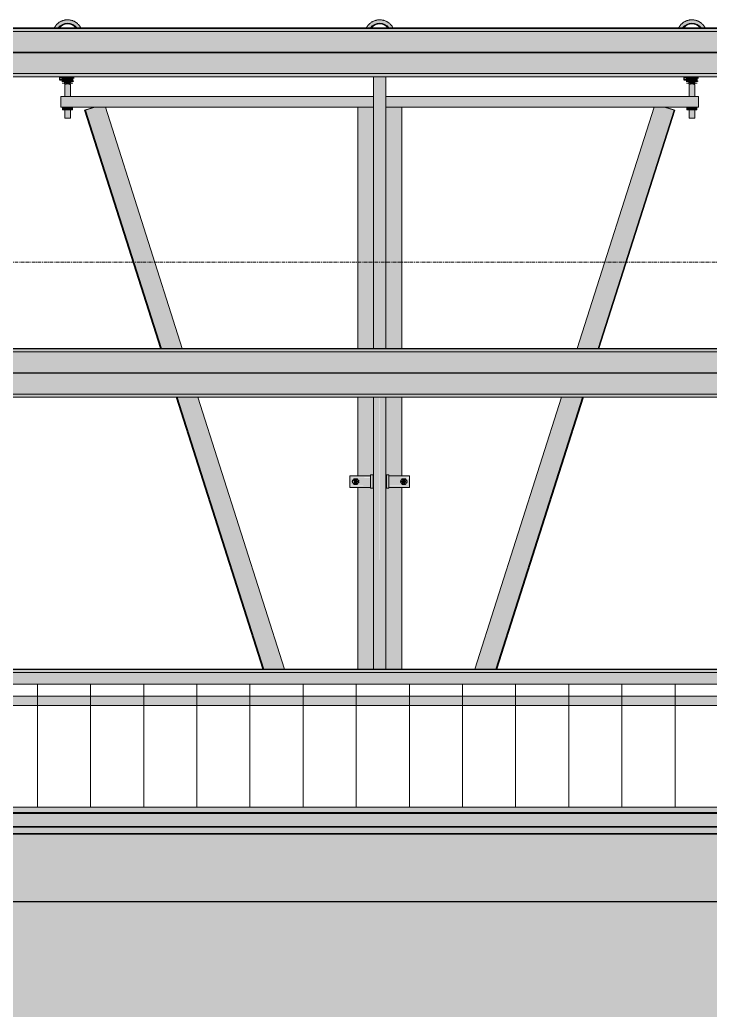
# Model space of a CAD drawing. Header units: inches. Extents: x -23227 to -2744, y -314 to 853.
# Drawn here: x -3781.7 to -3677.8, y 145.4 to 294.5 of the extents above; entities that cross this region are included whole.
import ezdxf

# ---------------------------------------------------------------- set-up
doc = ezdxf.new("R2010")
doc.units = ezdxf.units.IN
doc.header["$MEASUREMENT"] = 0
doc.linetypes.add('Grid Line 1_2_', pattern=[0.875, 0.5, -0.125, 0.125, -0.125])
for name, color, linetype, lineweight in [('A-CLNG', 13, 'Continuous', 9), ('A-CLNG-PATT', 13, 'Continuous', 9), ('A-FLOR-LEVL', 51, 'Continuous', 9), ('A-GLAZ-CWMG', 51, 'Continuous', 9), ('A-ROOF', 132, 'Continuous', 9), ('A-WALL-PATT', 111, 'Continuous', 25), ('L-SITE-WALL', 31, 'Continuous', 9), ('Q-SPCQ', 91, 'Continuous', 9), ('S-BEAM', 12, 'Continuous', 9)]:
    doc.layers.add(name, color=color, linetype=linetype, lineweight=lineweight)

# ---------------------------------------------------------------- blocks, each defined once
blk = doc.blocks.new('Basketball_Backstop-Performance_Sports_Systems-3103-Ceiling_Hung - 27_-0_ to 27_-11 7_8_-652462-Section 22')
at = {"layer": 'Q-SPCQ'}
for points in [[(25576.68, 293.29), (25577.14, 293.29), (25576.43, 294.08), (25575.67, 294.44), (25574.67, 294.44), (25573.77, 294.01), (25573.32, 293.29), (25573.84, 293.37), (25574.15, 293.66), (25574.54, 293.87), (25574.92, 293.97), (25575.37, 293.97), (25575.89, 293.83), (25576.04, 293.77), (25576.17, 293.68), (25576.6, 293.29), (25576.68, 293.29)], [(25573.94, 293.29), (25574.02, 293.4), (25574.36, 293.66), (25574.75, 293.82), (25575.17, 293.87), (25575.59, 293.82), (25575.98, 293.66), (25576.55, 293.29), (25576.41, 293.49), (25576.04, 293.77), (25575.62, 293.94), (25575.17, 294), (25574.72, 293.94), (25574.29, 293.77), (25573.78, 293.29), (25573.88, 293.29)], [(25620.78, 293.29), (25621.15, 293.66), (25621.54, 293.87), (25621.92, 293.97), (25622.37, 293.97), (25622.89, 293.83), (25623.04, 293.77), (25623.17, 293.68), (25623.6, 293.29), (25624.14, 293.29), (25623.43, 294.08), (25622.67, 294.44), (25621.67, 294.44), (25620.77, 294.01), (25620.32, 293.29), (25620.76, 293.29)], [(25620.78, 293.29), (25620.94, 293.29), (25621.02, 293.4), (25621.36, 293.66), (25621.75, 293.82), (25622.17, 293.87), (25622.59, 293.82), (25622.98, 293.66), (25623.55, 293.29), (25623.41, 293.49), (25623.04, 293.77), (25622.62, 293.94), (25622.17, 294), (25621.72, 293.94), (25621.29, 293.77), (25620.86, 293.39)], [(25670.68, 293.29), (25671.14, 293.29), (25670.43, 294.08), (25669.67, 294.44), (25668.67, 294.44), (25667.77, 294.01), (25667.32, 293.29), (25667.84, 293.37), (25668.15, 293.66), (25668.54, 293.87), (25668.92, 293.97), (25669.37, 293.97), (25669.89, 293.83), (25670.04, 293.77), (25670.17, 293.68), (25670.6, 293.29), (25670.68, 293.29)], [(25667.94, 293.29), (25668.02, 293.4), (25668.36, 293.66), (25668.75, 293.82), (25669.17, 293.87), (25669.59, 293.82), (25669.98, 293.66), (25670.55, 293.29), (25670.41, 293.49), (25670.04, 293.77), (25669.62, 293.94), (25669.17, 294), (25668.72, 293.94), (25668.29, 293.77), (25667.78, 293.29), (25667.88, 293.29)], [(25574.61, 285.69), (25574.61, 285.94), (25574.36, 285.94), (25574.36, 285.69)], [(25574.61, 285.16), (25574.61, 285.69), (25574.36, 285.69), (25574.36, 285.16)], [(25574.71, 285.66), (25575.64, 285.66), (25575.64, 285.94), (25574.71, 285.89)], [(25575.98, 285.69), (25575.98, 285.94), (25575.73, 285.94), (25575.73, 285.69)], [(25575.98, 285.16), (25575.98, 285.69), (25575.73, 285.69), (25575.73, 285.16)], [(25668.61, 285.69), (25668.61, 285.94), (25668.36, 285.94), (25668.36, 285.69)], [(25668.61, 285.16), (25668.61, 285.69), (25668.36, 285.69), (25668.36, 285.16)], [(25668.71, 285.66), (25669.64, 285.66), (25669.64, 285.94), (25668.71, 285.89)], [(25669.98, 285.69), (25669.98, 285.94), (25669.73, 285.94), (25669.73, 285.69)], [(25669.98, 285.16), (25669.98, 285.69), (25669.73, 285.69), (25669.73, 285.16)], [(25575.17, 280.94), (25575.17, 281.37), (25574.42, 281.37), (25574.42, 280.94)], [(25575.17, 280.94), (25575.92, 280.94), (25575.92, 281.37), (25575.17, 281.37)], [(25669.17, 280.94), (25669.17, 281.37), (25668.42, 281.37), (25668.42, 280.94)], [(25669.92, 280.94), (25669.92, 281.37), (25669.17, 281.37), (25669.17, 280.94)], [(25618.55, 224.75), (25618.73, 224.82), (25618.8, 225), (25618.48, 225.24), (25618.3, 225), (25618.33, 224.87)], [(25625.92, 224.78), (25626.02, 225.12), (25625.92, 225.22), (25625.58, 225.12), (25625.62, 224.82)]]:
    blk.add_hatch(color=256, dxfattribs=at).paths.add_polyline_path(points, flags=0)
h = blk.add_hatch(color=256, dxfattribs=at)
h.paths.add_polyline_path([(25573.98, 285.69), (25574.36, 285.75), (25574.36, 285.93), (25573.98, 285.86), (25573.98, 285.75)], flags=0)
h.paths.add_polyline_path([(25575.73, 285.69), (25575.73, 285.93), (25575.64, 285.86), (25575.64, 285.69)], flags=0)
h.paths.add_polyline_path([(25574.71, 285.69), (25574.71, 285.93), (25574.61, 285.85), (25574.61, 285.69)], flags=0)
h = blk.add_hatch(color=256, dxfattribs=at)
h.paths.add_polyline_path([(25575.73, 285.45), (25575.73, 285.69), (25575.64, 285.62), (25575.64, 285.45)], flags=0)
h.paths.add_polyline_path([(25574.36, 285.45), (25574.36, 285.69), (25573.98, 285.62), (25573.98, 285.45)], flags=0)
h.paths.add_polyline_path([(25574.61, 285.45), (25574.71, 285.51), (25574.71, 285.69), (25574.61, 285.6), (25574.61, 285.46)], flags=0)
h = blk.add_hatch(color=256, dxfattribs=at)
h.paths.add_polyline_path([(25575.1, 284.86), (25574.71, 285.02), (25574.71, 284.87), (25575.1, 284.86)], flags=0)
h.paths.add_polyline_path([(25575.25, 284.86), (25575.64, 284.87), (25575.64, 285.66), (25574.71, 285.66), (25574.71, 285.02), (25575.17, 284.88)], flags=0)
h = blk.add_hatch(color=256, dxfattribs=at)
h.paths.add_polyline_path([(25575.48, 279.69), (25575.61, 279.69), (25575.54, 280.94), (25574.74, 280.94), (25574.8, 279.69), (25575.39, 279.69)], flags=0)
h.paths.add_polyline_path([(25575.22, 282.95), (25575.61, 282.95), (25575.58, 284.76), (25575.25, 284.86), (25574.84, 284.79), (25574.74, 284.75), (25574.82, 282.95), (25575.13, 282.95)], flags=0)
h = blk.add_hatch(color=256, dxfattribs=at)
h.paths.add_polyline_path([(25622.17, 196.79), (25622.09, 237.69), (25621.23, 237.65), (25621.3, 196.79), (25622.02, 196.79)], flags=0)
h.paths.add_polyline_path([(25622.17, 245.04), (25622.17, 285.94), (25621.23, 285.94), (25621.26, 245.04), (25622.1, 245.04)], flags=0)
h = blk.add_hatch(color=256, dxfattribs=at)
h.paths.add_polyline_path([(25622.17, 196.79), (25623.11, 196.79), (25623.04, 237.69), (25622.17, 237.65), (25622.17, 198.59)], flags=0)
h.paths.add_polyline_path([(25622.17, 245.04), (25623.11, 245.04), (25623.07, 285.94), (25622.17, 285.94), (25622.17, 247.42)], flags=0)
h = blk.add_hatch(color=256, dxfattribs=at)
h.paths.add_polyline_path([(25667.98, 285.69), (25668.36, 285.75), (25668.36, 285.93), (25667.98, 285.86), (25667.98, 285.75)], flags=0)
h.paths.add_polyline_path([(25669.73, 285.69), (25669.73, 285.93), (25669.64, 285.86), (25669.64, 285.69)], flags=0)
h.paths.add_polyline_path([(25668.71, 285.69), (25668.71, 285.93), (25668.61, 285.85), (25668.61, 285.69)], flags=0)
h = blk.add_hatch(color=256, dxfattribs=at)
h.paths.add_polyline_path([(25667.98, 285.45), (25668.36, 285.51), (25668.36, 285.69), (25667.98, 285.62), (25667.98, 285.47)], flags=0)
h.paths.add_polyline_path([(25669.64, 285.45), (25669.73, 285.52), (25669.73, 285.69), (25669.64, 285.62), (25669.64, 285.45)], flags=0)
h.paths.add_polyline_path([(25668.71, 285.45), (25668.71, 285.69), (25668.61, 285.6), (25668.61, 285.45)], flags=0)
h = blk.add_hatch(color=256, dxfattribs=at)
h.paths.add_polyline_path([(25669.1, 284.86), (25668.71, 285.02), (25668.71, 284.87), (25669.1, 284.86)], flags=0)
h.paths.add_polyline_path([(25669.25, 284.86), (25669.64, 284.87), (25669.64, 285.66), (25668.71, 285.66), (25668.71, 285.02), (25669.17, 284.88)], flags=0)
h = blk.add_hatch(color=256, dxfattribs=at)
h.paths.add_polyline_path([(25669.48, 279.69), (25669.61, 279.69), (25669.54, 280.94), (25668.74, 280.94), (25668.8, 279.69), (25669.39, 279.69)], flags=0)
h.paths.add_polyline_path([(25669.22, 282.95), (25669.61, 282.95), (25669.58, 284.76), (25669.25, 284.86), (25668.84, 284.79), (25668.74, 284.75), (25668.82, 282.95), (25669.13, 282.95)], flags=0)
h = blk.add_hatch(color=256, dxfattribs=at)
h.paths.add_polyline_path([(25629.5, 281.37), (25670.17, 281.37), (25670.17, 282.95), (25623.11, 282.95), (25623.11, 281.37), (25625.18, 281.37)], flags=0)
h.paths.add_polyline_path([(25577.66, 281.37), (25621.23, 281.37), (25621.23, 282.95), (25574.17, 282.95), (25574.17, 281.37)], flags=0)
h = blk.add_hatch(color=256, dxfattribs=at)
h.paths.add_polyline_path([(25604.56, 196.79), (25604.7, 196.79), (25591.66, 237.69), (25591.52, 237.69), (25603.58, 199.89)], flags=0)
h.paths.add_polyline_path([(25589.18, 245.04), (25589.31, 245.04), (25577.87, 280.92), (25577.74, 280.92), (25580.63, 271.83)], flags=0)
h = blk.add_hatch(color=256, dxfattribs=at)
h.paths.add_polyline_path([(25604.7, 196.79), (25607.83, 196.79), (25594.79, 237.69), (25591.66, 237.69), (25603.58, 200.31)], flags=0)
h.paths.add_polyline_path([(25589.31, 245.04), (25592.45, 245.04), (25580.86, 281.37), (25579.29, 281.37), (25577.87, 280.92), (25580.77, 271.83)], flags=0)
h = blk.add_hatch(color=256, dxfattribs=at)
h.paths.add_polyline_path([(25620.52, 196.79), (25621.23, 196.79), (25621.17, 224), (25620.8, 224), (25620.79, 224.12), (25618.86, 224.12), (25618.92, 196.79), (25620.18, 196.79)], flags=0)
h.paths.add_polyline_path([(25623.11, 196.79), (25625.49, 196.79), (25625.41, 224.12), (25623.55, 224.12), (25623.55, 224), (25623.17, 224), (25623.11, 198.59)], flags=0)
h.paths.add_polyline_path([(25618.92, 224.76), (25619.04, 224.93), (25618.94, 224.79)], flags=0)
h.paths.add_polyline_path([(25618.86, 224.92), (25618.97, 225.04), (25618.86, 225)], flags=0)
h.paths.add_polyline_path([(25625.49, 224.92), (25625.41, 225.05), (25625.38, 224.96), (25625.44, 224.94)], flags=0)
h.paths.add_polyline_path([(25619.05, 225.01), (25618.94, 225.22), (25619.01, 225.07), (25619.04, 225.03)], flags=0)
h.paths.add_polyline_path([(25623.11, 225.87), (25623.17, 225.87), (25623.17, 226), (25623.55, 226), (25623.55, 225.87), (25625.49, 225.87), (25625.4, 237.69), (25623.11, 237.65), (25623.11, 226)], flags=0)
h.paths.add_polyline_path([(25618.97, 225.87), (25620.8, 225.87), (25620.86, 226), (25621.17, 226), (25621.23, 237.69), (25618.86, 237.69), (25618.94, 225.87)], flags=0)
h.paths.add_polyline_path([(25618.95, 245.04), (25621.23, 245.04), (25621.23, 281.37), (25618.86, 281.37), (25618.86, 245.04)], flags=0)
h.paths.add_polyline_path([(25623.11, 245.04), (25625.49, 245.04), (25625.49, 281.37), (25623.11, 281.37), (25623.11, 247.42)], flags=0)
h = blk.add_hatch(color=256, dxfattribs=at)
h.paths.add_polyline_path([(25639.65, 196.79), (25652.69, 237.69), (25649.55, 237.69), (25636.51, 196.79), (25638.13, 196.79)], flags=0)
h.paths.add_polyline_path([(25651.9, 245.04), (25655.04, 245.04), (25666.48, 280.92), (25665.06, 281.37), (25663.49, 281.37), (25660.44, 271.83)], flags=0)
h = blk.add_hatch(color=256, dxfattribs=at)
h.paths.add_polyline_path([(25639.65, 196.79), (25639.78, 196.79), (25652.83, 237.69), (25652.69, 237.69), (25651.12, 232.77)], flags=0)
h.paths.add_polyline_path([(25655.17, 245.04), (25666.61, 280.92), (25666.48, 280.92), (25655.04, 245.04)], flags=0)
h = blk.add_hatch(color=256, dxfattribs=at)
h.paths.add_polyline_path([(25617.67, 225.56), (25620.8, 225.64), (25620.8, 225.87), (25617.67, 225.83), (25617.67, 225.64)], flags=0)
h.paths.add_polyline_path([(25625.18, 225.56), (25626.67, 225.64), (25626.67, 225.87), (25623.55, 225.8), (25623.55, 225.56)], flags=0)
h.paths.add_polyline_path([(25621.17, 225.56), (25621.23, 225.64), (25621.17, 225.61)], flags=0)
h = blk.add_hatch(color=256, dxfattribs=at)
h.paths.add_polyline_path([(25617.67, 224.44), (25620.8, 224.44), (25620.8, 225.56), (25617.67, 225.56), (25617.67, 224.56)], flags=0)
h.paths.add_polyline_path([(25617.67, 224.44), (25618.28, 224.59), (25618.23, 224.68), (25618.04, 224.6)], flags=0)
h.paths.add_polyline_path([(25617.67, 225.56), (25618.23, 225.32), (25618.28, 225.41), (25618.04, 225.47)], flags=0)
h.paths.add_polyline_path([(25618.8, 224.56), (25618.77, 224.71), (25618.64, 224.68), (25618.77, 224.59)], flags=0)
h.paths.add_polyline_path([(25617.67, 224.44), (25618.18, 224.76), (25618.06, 224.93), (25618.09, 225.14), (25618.21, 225.29), (25618.04, 225.47), (25618.33, 225.44), (25618.8, 225.44), (25619.04, 224.93), (25618.8, 224.56), (25618.04, 224.53)], flags=0)
h.paths.add_polyline_path([(25623.55, 224.44), (25626.67, 224.44), (25626.67, 225.56), (25623.55, 225.56), (25623.55, 224.66)], flags=0)
h.paths.add_polyline_path([(25626.67, 224.44), (25626.12, 224.68), (25626.07, 224.59), (25626.3, 224.53)], flags=0)
h.paths.add_polyline_path([(25625.55, 224.56), (25625.7, 224.68), (25625.56, 224.71)], flags=0)
h.paths.add_polyline_path([(25625.55, 225.44), (25625.58, 225.29), (25625.7, 225.32), (25625.58, 225.41)], flags=0)
h.paths.add_polyline_path([(25626.67, 224.44), (25626.02, 224.56), (25625.55, 224.56), (25625.31, 225.07), (25625.55, 225.44), (25626.3, 225.47), (25626.67, 225.56), (25626.17, 225.24), (25626.29, 225.07), (25626.26, 224.86), (25626.13, 224.71), (25626.3, 224.62)], flags=0)
h.paths.add_polyline_path([(25618.3, 224.6), (25618.51, 224.72), (25618.31, 224.71)], flags=0)
h.paths.add_polyline_path([(25626.05, 224.6), (25626.02, 224.72), (25625.84, 224.72), (25626.02, 224.61)], flags=0)
h.paths.add_polyline_path([(25625.71, 224.69), (25625.76, 224.72), (25625.58, 224.72)], flags=0)
h.paths.add_polyline_path([(25625.84, 225.28), (25626.03, 225.29), (25625.98, 225.38)], flags=0)
h.paths.add_polyline_path([(25618.33, 225.28), (25618.51, 225.28), (25618.3, 225.4), (25618.33, 225.28)], flags=0)
h.paths.add_polyline_path([(25618.78, 225.29), (25618.77, 225.41), (25618.64, 225.32), (25618.77, 225.29)], flags=0)
h.paths.add_polyline_path([(25626.12, 225.32), (25626.19, 225.44), (25626.07, 225.41)], flags=0)
h = blk.add_hatch(color=256, dxfattribs=at)
h.paths.add_polyline_path([(25618.8, 225.44), (25618.3, 225.44), (25618.55, 225.25)], flags=0)
h.paths.add_polyline_path([(25619.05, 225), (25618.8, 225.42), (25618.84, 225.09)], flags=0)
h.paths.add_polyline_path([(25618.8, 224.56), (25619.05, 225), (25618.77, 224.82), (25618.8, 224.58)], flags=0)
h.paths.add_polyline_path([(25618.8, 224.56), (25618.55, 224.75), (25618.33, 224.56), (25618.73, 224.56)], flags=0)
h.paths.add_polyline_path([(25626.05, 224.56), (25626.3, 225), (25626.02, 224.87), (25626.03, 224.78)], flags=0)
h.paths.add_polyline_path([(25626.05, 224.56), (25625.8, 224.75), (25625.55, 224.56)], flags=0)
h.paths.add_polyline_path([(25618.3, 224.56), (25618.3, 224.89), (25618.12, 224.87)], flags=0)
h.paths.add_polyline_path([(25625.55, 224.56), (25625.58, 224.87), (25625.29, 225), (25625.42, 224.78)], flags=0)
h.paths.add_polyline_path([(25625.55, 225.44), (25625.8, 225.25), (25626.05, 225.44)], flags=0)
h.paths.add_polyline_path([(25625.29, 225), (25625.58, 225.12), (25625.55, 225.44), (25625.37, 225.12)], flags=0)
h.paths.add_polyline_path([(25618.04, 225), (25618.33, 225.12), (25618.3, 225.44)], flags=0)
h.paths.add_polyline_path([(25626.3, 225), (25626.05, 225.44), (25626.02, 225.12)], flags=0)
h = blk.add_hatch(color=256, dxfattribs=at)
h.paths.add_polyline_path([(25623.17, 224), (25623.55, 224), (25623.55, 226), (25623.17, 226), (25623.17, 225.44)], flags=0)
h.paths.add_polyline_path([(25620.86, 224), (25621.17, 224), (25621.17, 226), (25620.8, 226), (25620.8, 224)], flags=0)
h = blk.add_hatch(color=256, dxfattribs=at)
h.paths.add_polyline_path([(25626.67, 224.12), (25626.67, 224.44), (25623.55, 224.36), (25623.55, 224.12), (25625.18, 224.12)], flags=0)
h.paths.add_polyline_path([(25620.8, 224.12), (25620.8, 224.44), (25617.67, 224.36), (25617.67, 224.12)], flags=0)
h.paths.add_polyline_path([(25623.11, 224.12), (25623.17, 224.19), (25623.11, 224.13)], flags=0)
h.paths.add_polyline_path([(25621.17, 224.12), (25621.23, 224.2), (25621.17, 224.13)], flags=0)
for p, q in [((25574.36, 285.94), (25573.98, 285.94)), ((25573.98, 285.69), (25573.98, 285.93)), ((25573.98, 285.45), (25573.98, 285.69)), ((25573.98, 285.44), (25574.36, 285.44)), ((25574.36, 285.69), (25574.36, 285.94)), ((25574.36, 285.16), (25574.36, 285.69)), ((25574.36, 284.94), (25574.61, 284.94)), ((25574.61, 285.94), (25574.61, 285.69)), ((25574.71, 285.94), (25574.61, 285.94)), ((25574.61, 285.69), (25574.61, 285.16)), ((25574.61, 285.44), (25574.71, 285.44)), ((25574.71, 285.66), (25574.71, 285.89)), ((25574.71, 284.87), (25574.71, 285.66)), ((25574.71, 284.75), (25574.74, 284.75)), ((25574.74, 284.75), (25574.74, 282.95)), ((25575.61, 282.95), (25575.61, 284.75)), ((25575.61, 284.75), (25575.64, 284.75)), ((25575.73, 285.94), (25575.64, 285.94)), ((25575.64, 285.89), (25575.64, 285.66)), ((25575.64, 285.66), (25575.64, 284.87)), ((25575.64, 285.44), (25575.73, 285.44)), ((25575.73, 285.69), (25575.73, 285.94)), ((25575.73, 285.16), (25575.73, 285.69)), ((25575.73, 284.94), (25575.98, 284.94)), ((25575.98, 285.94), (25575.98, 285.69)), ((25575.98, 285.69), (25575.98, 285.16)), ((25575.98, 285.25), (25576.11, 285.25)), ((25576.11, 285.69), (25576.11, 285.91)), ((25576.11, 285.91), (25576.11, 285.69)), ((25576.11, 285.69), (25576.11, 285.69)), ((25621.23, 285.94), (25621.23, 245.04)), ((25623.11, 245.04), (25623.11, 285.94)), ((25668.36, 285.94), (25667.98, 285.94)), ((25667.98, 285.69), (25667.98, 285.93)), ((25667.98, 285.45), (25667.98, 285.69)), ((25667.98, 285.44), (25668.36, 285.44)), ((25668.36, 285.69), (25668.36, 285.94)), ((25668.36, 285.16), (25668.36, 285.69)), ((25668.36, 284.94), (25668.61, 284.94)), ((25668.61, 285.94), (25668.61, 285.69)), ((25668.71, 285.94), (25668.61, 285.94)), ((25668.61, 285.69), (25668.61, 285.16)), ((25668.61, 285.44), (25668.71, 285.44)), ((25668.71, 285.66), (25668.71, 285.89)), ((25668.71, 284.87), (25668.71, 285.66)), ((25668.71, 284.75), (25668.74, 284.75)), ((25668.74, 284.75), (25668.74, 282.95)), ((25669.61, 282.95), (25669.61, 284.75)), ((25669.61, 284.75), (25669.64, 284.75)), ((25669.73, 285.94), (25669.64, 285.94)), ((25669.64, 285.89), (25669.64, 285.66)), ((25669.64, 285.66), (25669.64, 284.87)), ((25669.64, 285.44), (25669.73, 285.44)), ((25669.73, 285.69), (25669.73, 285.94)), ((25669.73, 285.16), (25669.73, 285.69)), ((25669.73, 284.94), (25669.98, 284.94)), ((25669.98, 285.94), (25669.98, 285.69)), ((25669.98, 285.69), (25669.98, 285.16)), ((25669.98, 285.25), (25670.11, 285.25)), ((25670.11, 285.69), (25670.11, 285.91)), ((25670.11, 285.91), (25670.11, 285.69)), ((25670.11, 285.69), (25670.11, 285.69)), ((25574.17, 281.37), (25574.17, 282.95)), ((25621.23, 282.95), (25574.17, 282.95)), ((25670.17, 282.95), (25623.11, 282.95)), ((25670.17, 282.95), (25670.17, 281.37)), ((25621.23, 281.37), (25574.17, 281.37)), ((25574.42, 280.94), (25574.42, 281.37)), ((25575.17, 280.94), (25574.42, 280.94)), ((25574.74, 281.37), (25574.74, 279.69)), ((25575.17, 280.94), (25575.17, 281.37)), ((25575.92, 280.94), (25575.17, 280.94)), ((25575.61, 279.69), (25575.61, 281.37)), ((25575.92, 280.94), (25575.92, 281.37)), ((25579.16, 281.37), (25577.74, 280.92)), ((25577.74, 280.92), (25577.87, 280.92)), ((25589.18, 245.04), (25577.74, 280.92)), ((25577.87, 280.92), (25579.29, 281.37)), ((25589.31, 245.04), (25577.87, 280.92)), ((25580.86, 281.37), (25592.45, 245.04)), ((25618.86, 281.37), (25618.86, 245.04)), ((25670.17, 281.37), (25623.1, 281.37)), ((25625.49, 245.04), (25625.49, 281.37)), ((25651.9, 245.04), (25663.49, 281.37)), ((25666.48, 280.92), (25655.04, 245.04)), ((25655.17, 245.04), (25666.61, 280.92)), ((25665.06, 281.37), (25666.48, 280.92)), ((25666.61, 280.92), (25665.19, 281.37)), ((25666.48, 280.92), (25666.61, 280.92)), ((25668.42, 280.94), (25668.42, 281.37)), ((25669.17, 280.94), (25668.42, 280.94)), ((25668.74, 281.37), (25668.74, 279.69)), ((25669.17, 280.94), (25669.17, 281.37)), ((25669.92, 280.94), (25669.17, 280.94)), ((25669.61, 279.69), (25669.61, 281.37)), ((25669.92, 280.94), (25669.92, 281.37)), ((25575.61, 279.69), (25574.74, 279.69)), ((25669.61, 279.69), (25668.74, 279.69)), ((25604.56, 196.79), (25591.52, 237.69)), ((25604.7, 196.79), (25591.66, 237.69)), ((25594.79, 237.69), (25607.83, 196.79)), ((25618.86, 237.69), (25618.86, 225.86)), ((25621.23, 237.65), (25621.23, 196.79)), ((25623.11, 196.79), (25623.11, 237.65)), ((25625.49, 225.86), (25625.49, 237.65)), ((25636.51, 196.79), (25649.55, 237.69)), ((25652.69, 237.69), (25639.65, 196.79)), ((25639.78, 196.79), (25652.83, 237.69)), ((25620.8, 225.87), (25617.67, 225.87)), ((25617.67, 225.56), (25617.67, 225.87)), ((25617.67, 224.44), (25617.67, 225.56)), ((25618.3, 225.44), (25618.04, 225)), ((25618.8, 225.44), (25618.3, 225.44)), ((25618.33, 225.28), (25618.51, 225.28)), ((25618.59, 225.28), (25618.77, 225.28)), ((25619.05, 225), (25618.8, 225.44)), ((25618.86, 225.08), (25618.86, 224.92)), ((25621.17, 226), (25620.8, 226)), ((25620.8, 226), (25620.8, 224)), ((25621.17, 224), (25621.17, 226)), ((25623.11, 196.79), (25623.11, 226)), ((25623.55, 226), (25623.17, 226)), ((25623.17, 226), (25623.17, 224)), ((25623.55, 224), (25623.55, 226)), ((25626.67, 225.87), (25623.55, 225.87)), ((25625.55, 225.44), (25625.29, 225)), ((25625.49, 224.92), (25625.49, 225.08)), ((25626.05, 225.44), (25625.55, 225.44)), ((25625.58, 225.28), (25625.76, 225.28)), ((25625.84, 225.28), (25626.02, 225.28)), ((25626.3, 225), (25626.05, 225.44)), ((25626.67, 225.87), (25626.67, 225.56)), ((25626.67, 225.56), (25626.67, 224.44)), ((25617.67, 224.12), (25617.67, 224.44)), ((25617.67, 224.12), (25620.8, 224.12)), ((25618.04, 225), (25618.3, 224.56)), ((25618.3, 224.56), (25618.8, 224.56)), ((25618.51, 224.72), (25618.33, 224.72)), ((25618.77, 224.72), (25618.59, 224.72)), ((25618.8, 224.56), (25619.05, 225)), ((25618.86, 224.14), (25618.86, 196.79)), ((25620.8, 224), (25621.17, 224)), ((25623.17, 224), (25623.55, 224)), ((25623.55, 224.12), (25626.67, 224.12)), ((25625.29, 225), (25625.55, 224.56)), ((25625.49, 196.79), (25625.49, 224.14)), ((25625.55, 224.56), (25626.05, 224.56)), ((25625.76, 224.72), (25625.58, 224.72)), ((25626.02, 224.72), (25625.84, 224.72)), ((25626.05, 224.56), (25626.3, 225)), ((25626.67, 224.44), (25626.67, 224.12))]:
    blk.add_line(p, q, dxfattribs=at)
at = {"layer": 'Q-SPCQ', "flags": 128}
for points in [[(25577.16, 293.29), (25577.12, 293.37), (25577.08, 293.45), (25577.03, 293.52), (25576.97, 293.59), (25576.92, 293.66), (25576.86, 293.73), (25576.8, 293.8), (25576.74, 293.86), (25576.67, 293.93), (25576.6, 293.98), (25576.53, 294.04), (25576.46, 294.09), (25576.38, 294.14), (25576.31, 294.19), (25576.23, 294.23), (25576.15, 294.28), (25576.07, 294.31), (25575.98, 294.35), (25575.9, 294.38), (25575.81, 294.41), (25575.73, 294.43), (25575.64, 294.45), (25575.55, 294.47), (25575.46, 294.48), (25575.37, 294.49), (25575.28, 294.5), (25575.19, 294.5), (25575.1, 294.5), (25575.01, 294.49), (25574.92, 294.49), (25574.83, 294.48), (25574.75, 294.46), (25574.66, 294.44), (25574.57, 294.42), (25574.48, 294.39), (25574.4, 294.36), (25574.32, 294.33), (25574.23, 294.3), (25574.15, 294.26), (25574.07, 294.21), (25573.99, 294.17), (25573.92, 294.12), (25573.84, 294.07), (25573.77, 294.01), (25573.7, 293.96), (25573.64, 293.9), (25573.57, 293.83), (25573.51, 293.77), (25573.45, 293.7), (25573.39, 293.63), (25573.34, 293.56), (25573.29, 293.49), (25573.24, 293.41), (25573.2, 293.33)], [(25624.16, 293.29), (25624.12, 293.37), (25624.08, 293.45), (25624.03, 293.52), (25623.97, 293.59), (25623.92, 293.66), (25623.86, 293.73), (25623.8, 293.8), (25623.74, 293.86), (25623.67, 293.93), (25623.6, 293.98), (25623.53, 294.04), (25623.46, 294.09), (25623.38, 294.14), (25623.31, 294.19), (25623.23, 294.23), (25623.15, 294.28), (25623.07, 294.31), (25622.98, 294.35), (25622.9, 294.38), (25622.81, 294.41), (25622.73, 294.43), (25622.64, 294.45), (25622.55, 294.47), (25622.46, 294.48), (25622.37, 294.49), (25622.28, 294.5), (25622.19, 294.5), (25622.1, 294.5), (25622.01, 294.49), (25621.92, 294.49), (25621.83, 294.48), (25621.75, 294.46), (25621.66, 294.44), (25621.57, 294.42), (25621.48, 294.39), (25621.4, 294.36), (25621.32, 294.33), (25621.23, 294.3), (25621.15, 294.26), (25621.07, 294.21), (25620.99, 294.17), (25620.92, 294.12), (25620.84, 294.07), (25620.77, 294.01), (25620.7, 293.96), (25620.64, 293.9), (25620.57, 293.83), (25620.51, 293.77), (25620.45, 293.7), (25620.39, 293.63), (25620.34, 293.56), (25620.29, 293.49), (25620.24, 293.41), (25620.2, 293.33)], [(25671.16, 293.29), (25671.12, 293.37), (25671.08, 293.45), (25671.03, 293.52), (25670.97, 293.59), (25670.92, 293.66), (25670.86, 293.73), (25670.8, 293.8), (25670.74, 293.86), (25670.67, 293.93), (25670.6, 293.98), (25670.53, 294.04), (25670.46, 294.09), (25670.38, 294.14), (25670.31, 294.19), (25670.23, 294.23), (25670.15, 294.28), (25670.07, 294.31), (25669.98, 294.35), (25669.9, 294.38), (25669.81, 294.41), (25669.73, 294.43), (25669.64, 294.45), (25669.55, 294.47), (25669.46, 294.48), (25669.37, 294.49), (25669.28, 294.5), (25669.19, 294.5), (25669.1, 294.5), (25669.01, 294.49), (25668.92, 294.49), (25668.83, 294.48), (25668.75, 294.46), (25668.66, 294.44), (25668.57, 294.42), (25668.48, 294.39), (25668.4, 294.36), (25668.32, 294.33), (25668.23, 294.3), (25668.15, 294.26), (25668.07, 294.21), (25667.99, 294.17), (25667.92, 294.12), (25667.84, 294.07), (25667.77, 294.01), (25667.7, 293.96), (25667.64, 293.9), (25667.57, 293.83), (25667.51, 293.77), (25667.45, 293.7), (25667.39, 293.63), (25667.34, 293.56), (25667.29, 293.49), (25667.24, 293.41), (25667.2, 293.33)], [(25618.3, 225.05), (25618.31, 225.06), (25618.31, 225.07), (25618.31, 225.08), (25618.31, 225.09)], [(25618.33, 225.12), (25618.34, 225.13), (25618.34, 225.14), (25618.35, 225.15), (25618.35, 225.16), (25618.36, 225.16), (25618.37, 225.17), (25618.37, 225.18), (25618.38, 225.19), (25618.39, 225.19), (25618.4, 225.2), (25618.41, 225.2), (25618.41, 225.21), (25618.42, 225.22), (25618.43, 225.22), (25618.44, 225.23)], [(25618.5, 225.24), (25618.51, 225.25), (25618.52, 225.25), (25618.53, 225.25), (25618.54, 225.25), (25618.55, 225.25), (25618.55, 225.25)], [(25618.55, 225.25), (25618.55, 225.25), (25618.56, 225.25), (25618.57, 225.25)], [(25618.6, 225.25), (25618.62, 225.25), (25618.65, 225.25), (25618.69, 225.25), (25618.73, 225.25), (25618.78, 225.25)], [(25625.59, 225.25), (25625.64, 225.25), (25625.68, 225.25), (25625.71, 225.25), (25625.74, 225.25), (25625.76, 225.25)], [(25625.78, 225.25), (25625.79, 225.25), (25625.8, 225.25), (25625.8, 225.25)], [(25625.8, 225.25), (25625.81, 225.25), (25625.82, 225.25), (25625.83, 225.25), (25625.84, 225.25), (25625.85, 225.25), (25625.86, 225.24), (25625.87, 225.24), (25625.88, 225.24), (25625.89, 225.23), (25625.9, 225.23), (25625.91, 225.23), (25625.91, 225.22), (25625.92, 225.22)], [(25626.03, 225.09), (25626.04, 225.08), (25626.04, 225.07), (25626.04, 225.06), (25626.04, 225.05), (25626.05, 225.04), (25626.05, 225.03), (25626.05, 225.02), (25626.05, 225.01), (25626.05, 225), (25626.05, 225)], [(25618.45, 224.77), (25618.44, 224.77), (25618.43, 224.78), (25618.42, 224.78), (25618.42, 224.79), (25618.41, 224.79), (25618.4, 224.8), (25618.39, 224.81)], [(25618.54, 224.75), (25618.53, 224.75), (25618.52, 224.75), (25618.51, 224.75)], [(25618.57, 224.75), (25618.56, 224.75), (25618.55, 224.75), (25618.55, 224.75)], [(25618.76, 224.75), (25618.71, 224.75), (25618.67, 224.75), (25618.64, 224.75)], [(25625.75, 224.75), (25625.73, 224.75), (25625.7, 224.75), (25625.66, 224.75), (25625.61, 224.75), (25625.57, 224.75)], [(25625.8, 224.75), (25625.8, 224.75), (25625.79, 224.75), (25625.77, 224.75)], [(25625.92, 224.78), (25625.91, 224.77), (25625.9, 224.77), (25625.89, 224.77), (25625.88, 224.76), (25625.87, 224.76), (25625.86, 224.76), (25625.85, 224.76), (25625.84, 224.75), (25625.83, 224.75), (25625.82, 224.75), (25625.81, 224.75), (25625.8, 224.75), (25625.8, 224.75)], [(25626.02, 224.88), (25626.01, 224.87), (25626.01, 224.86), (25626, 224.85), (25625.99, 224.84), (25625.99, 224.84), (25625.98, 224.83), (25625.97, 224.82), (25625.97, 224.81), (25625.96, 224.81), (25625.95, 224.8)], [(25626.05, 225), (25626.05, 224.99), (25626.05, 224.98), (25626.05, 224.97), (25626.05, 224.96), (25626.04, 224.95), (25626.04, 224.94), (25626.04, 224.93), (25626.04, 224.92), (25626.03, 224.91)]]:
    blk.add_lwpolyline(points, dxfattribs=at)
at = {"layer": 'Q-SPCQ'}
for centre, radius, start, end in [((25575.17, 292.25), 1.75, 37.0188, 142.9812), ((25575.17, 292.25), 1.63, 40.3443, 139.6557), ((25622.17, 292.25), 1.75, 37.0188, 142.9812), ((25622.17, 292.25), 1.62, 40.3443, 139.6557), ((25669.17, 292.25), 1.75, 37.0188, 142.9812), ((25669.17, 292.25), 1.63, 40.3443, 139.6557), ((25618.33, 225), 0.281, 135, 165), ((25618.55, 225), 0.25, 0, 180), ((25618.55, 225), 0.25, 120, 165), ((25618.55, 225), 0.25, 90, 105), ((25618.55, 225), 0.25, 0, 90), ((25618.77, 225), 0.281, 15, 45), ((25625.58, 225), 0.281, 135, 165), ((25625.8, 225), 0.25, 0, 180), ((25625.8, 225), 0.25, 150, 210), ((25625.8, 225), 0.25, 90, 135), ((25625.8, 225), 0.25, 60, 90), ((25625.8, 225), 0.25, 315, 30), ((25626.02, 225), 0.281, 15, 45), ((25618.33, 225), 0.281, 195, 225), ((25618.55, 225), 0.25, 180, 0), ((25618.77, 225), 0.281, 315, 345), ((25625.58, 225), 0.281, 195, 225), ((25625.8, 225), 0.25, 180, 0), ((25625.8, 225), 0.25, 240, 270), ((25625.8, 225), 0.25, 270, 300), ((25626.02, 225), 0.281, 315, 345)]:
    blk.add_arc(centre, radius, start, end, dxfattribs=at)
for points in [[(25575.61, 284.75), (25575.61, 284.75), (25575.61, 284.75), (25575.6, 284.76), (25575.58, 284.76), (25575.57, 284.77), (25575.55, 284.78), (25575.54, 284.78), (25575.52, 284.79), (25575.51, 284.79), (25575.5, 284.8), (25575.48, 284.81), (25575.46, 284.81), (25575.43, 284.82), (25575.41, 284.83), (25575.39, 284.83), (25575.38, 284.84), (25575.35, 284.84), (25575.33, 284.85), (25575.29, 284.85), (25575.25, 284.86), (25575.21, 284.86), (25575.17, 284.86), (25575.13, 284.86), (25575.1, 284.86), (25575.06, 284.85), (25575.02, 284.85), (25574.99, 284.84), (25574.97, 284.84), (25574.95, 284.83), (25574.94, 284.83), (25574.92, 284.82), (25574.89, 284.81), (25574.87, 284.81), (25574.85, 284.8), (25574.84, 284.79), (25574.83, 284.79), (25574.81, 284.78), (25574.8, 284.78), (25574.78, 284.77), (25574.76, 284.76), (25574.75, 284.76), (25574.74, 284.75), (25574.74, 284.75), (25574.74, 284.75)], [(25669.61, 284.75), (25669.61, 284.75), (25669.61, 284.75), (25669.6, 284.76), (25669.58, 284.76), (25669.57, 284.77), (25669.55, 284.78), (25669.54, 284.78), (25669.52, 284.79), (25669.51, 284.79), (25669.5, 284.8), (25669.48, 284.81), (25669.46, 284.81), (25669.43, 284.82), (25669.41, 284.83), (25669.39, 284.83), (25669.38, 284.84), (25669.35, 284.84), (25669.33, 284.85), (25669.29, 284.85), (25669.25, 284.86), (25669.21, 284.86), (25669.17, 284.86), (25669.13, 284.86), (25669.1, 284.86), (25669.06, 284.85), (25669.02, 284.85), (25668.99, 284.84), (25668.97, 284.84), (25668.95, 284.83), (25668.94, 284.83), (25668.92, 284.82), (25668.89, 284.81), (25668.87, 284.81), (25668.85, 284.8), (25668.84, 284.79), (25668.83, 284.79), (25668.81, 284.78), (25668.8, 284.78), (25668.78, 284.77), (25668.76, 284.76), (25668.75, 284.76), (25668.74, 284.75), (25668.74, 284.75), (25668.74, 284.75)]]:
    blk.add_open_spline(points, degree=3, knots=[0, 0, 0, 0, 0.055556, 0.083333, 0.111111, 0.138889, 0.166667, 0.194444, 0.208333, 0.222222, 0.236111, 0.25, 0.277778, 0.305556, 0.319444, 0.333333, 0.347222, 0.361111, 0.388889, 0.416667, 0.444444, 0.472222, 0.5, 0.527778, 0.555556, 0.583333, 0.611111, 0.638889, 0.652778, 0.666667, 0.680556, 0.694444, 0.722222, 0.75, 0.763889, 0.777778, 0.791667, 0.805556, 0.833333, 0.861111, 0.888889, 0.916667, 0.944444, 1, 1, 1, 1], dxfattribs=at)
blk = doc.blocks.new('Rectangular Mullion - Profile_Polycarbonate_Lower-1125103-Section 22')
at = {"layer": 'A-GLAZ-CWMG'}
blk.add_hatch(color=256, dxfattribs=at).paths.add_polyline_path([(26269.02, 191.28), (26269.02, 192.73), (22782.51, 192.73), (22782.51, 191.28), (26268.82, 191.28)], flags=0)
for p, q in [((22782.51, 192.73), (26269.02, 192.73)), ((22782.51, 191.28), (26269.02, 191.28))]:
    blk.add_line(p, q, dxfattribs=at)
blk = doc.blocks.new('Girt_Z - 10_D-1241661-Section 22')
at = {"layer": 'S-BEAM'}
h = blk.add_hatch(color=256, dxfattribs=at)
h.paths.add_polyline_path([(24705.07, 196.26), (25737.27, 196.26), (25737.27, 196.71), (24634.77, 196.71), (24634.77, 196.26), (24635.96, 196.26)], flags=0)
h.paths.add_polyline_path([(26269.02, 196.26), (26269.02, 196.71), (25742.02, 196.71), (25742.02, 196.26), (26260.18, 196.26)], flags=0)
h.paths.add_polyline_path([(22838.95, 196.26), (24241.52, 196.26), (24241.52, 196.71), (22791.39, 196.71), (22791.39, 196.26)], flags=0)
h.paths.add_polyline_path([(24246.27, 196.26), (24630.02, 196.26), (24630.02, 196.71), (24246.27, 196.71)], flags=0)
h = blk.add_hatch(color=256, dxfattribs=at)
h.paths.add_polyline_path([(24705.07, 194.5), (25737.27, 194.5), (25737.27, 196.26), (24634.77, 196.26), (24634.77, 194.5), (24635.96, 194.5)], flags=0)
h.paths.add_polyline_path([(26269.02, 194.5), (26269.02, 196.26), (25742.02, 196.26), (25742.02, 194.5), (26260.18, 194.5)], flags=0)
h.paths.add_polyline_path([(22838.95, 194.5), (24241.52, 194.5), (24241.52, 196.26), (22791.39, 196.26), (22791.39, 194.5)], flags=0)
h.paths.add_polyline_path([(24246.27, 194.5), (24630.02, 194.5), (24630.02, 196.26), (24246.27, 196.26)], flags=0)
for p, q in [((25737.27, 196.79), (24634.77, 196.79)), ((25737.27, 196.71), (24634.77, 196.71)), ((25737.27, 196.26), (24634.77, 196.26))]:
    blk.add_line(p, q, dxfattribs=at)
blk = doc.blocks.new('Girt_Z - 10_D-V223-Section 22')
at = {"layer": 'S-BEAM'}
for points in [[(24774.19, 244.51), (26269.02, 244.51), (26269.02, 244.96), (22791.39, 244.96), (22791.39, 244.51), (24705.07, 244.51)], [(24843.3, 241.11), (26269.02, 241.11), (26269.02, 241.3), (22791.39, 241.24), (22791.39, 241.11), (24774.19, 241.11)], [(24843.3, 238.17), (26269.02, 238.17), (26269.02, 241.11), (22791.39, 241.11), (22791.39, 238.17), (24774.19, 238.17)], [(24843.3, 237.69), (26269.02, 237.69), (26269.02, 238.17), (22791.39, 238.17), (22791.39, 237.69), (24774.19, 237.69)]]:
    blk.add_hatch(color=256, dxfattribs=at).paths.add_polyline_path(points, flags=0)
h = blk.add_hatch(color=256, dxfattribs=at)
h.paths.add_polyline_path([(24964.26, 241.37), (26269.02, 241.37), (26269.02, 244.51), (22791.39, 244.51), (22791.39, 241.37), (24955.62, 241.37)], flags=0)
h.paths.add_polyline_path([(26272.89, 241.75), (26272.89, 242.77), (26272.64, 242.69), (26272.64, 241.75)], flags=0)
h.paths.add_polyline_path([(26272.64, 242.82), (26272.89, 242.83), (26272.89, 243.55), (26272.64, 243.5), (26272.64, 243.43)], flags=0)
for p, q in [((26269.02, 245.04), (22791.39, 245.04)), ((26269.02, 244.96), (22791.39, 244.96)), ((26269.02, 244.51), (22791.39, 244.51)), ((26269.02, 241.37), (22791.39, 241.37)), ((26269.02, 241.3), (22791.39, 241.3)), ((22791.39, 238.17), (26269.02, 238.17)), ((26269.02, 237.69), (22791.39, 237.69))]:
    blk.add_line(p, q, dxfattribs=at)
blk = doc.blocks.new('Girt_Z - 10_D-1241717-Section 22')
at = {"layer": 'S-BEAM'}
for points in [[(26260.18, 292.76), (26273.39, 292.76), (26273.39, 293.21), (22791.39, 293.21), (22791.39, 292.76), (26225.62, 292.76)], [(24955.62, 289.62), (26273.39, 289.62), (26273.39, 292.76), (22791.39, 292.76), (22791.39, 289.62), (24946.98, 289.62)], [(22791.39, 289.36), (26273.39, 289.36), (26273.39, 289.55), (22791.39, 289.49)], [(26260.18, 286.42), (26273.39, 286.42), (26273.39, 289.36), (22791.39, 289.36), (22791.39, 286.42), (26225.62, 286.42)], [(26260.18, 285.94), (26273.39, 285.94), (26273.39, 286.42), (22791.39, 286.42), (22791.39, 285.94), (26225.62, 285.94)]]:
    blk.add_hatch(color=256, dxfattribs=at).paths.add_polyline_path(points, flags=0)
for p, q in [((26273.39, 293.29), (22791.39, 293.29)), ((26273.39, 293.21), (22791.39, 293.21)), ((26273.39, 292.76), (22791.39, 292.76)), ((26273.39, 289.62), (22791.39, 289.62)), ((26273.39, 289.55), (22791.39, 289.55)), ((22791.39, 286.42), (26273.39, 286.42)), ((26273.39, 285.94), (22791.39, 285.94))]:
    blk.add_line(p, q, dxfattribs=at)
blk = doc.blocks.new('Girt_Z - 10_D-1350939-Section 22')
at = {"layer": 'S-BEAM'}
blk.add_hatch(color=256, dxfattribs=at).paths.add_polyline_path([(22801.39, 171.94), (26270.39, 171.94), (26270.39, 172.05), (22801.39, 172.05)], flags=0)
blk.add_line((26270.39, 172.06), (22801.39, 172.06), dxfattribs=at)
at = {"layer": 'S-BEAM', "lineweight": 15}
for p, q in [((26270.39, 172.05), (22801.39, 172.05)), ((22801.39, 171.94), (26270.39, 171.94))]:
    blk.add_line(p, q, dxfattribs=at)

msp = doc.modelspace()

# ---------------------------------------------------------------- hatches: boundary and pattern name
at = {"layer": 'A-CLNG-PATT'}
h = msp.add_hatch(dxfattribs=at)
h.set_pattern_fill('FP_42', color=256, style=0, pattern_type=2)
h.set_pattern_definition([(161.57, (-7130.435, 68.207), (-7.6802237, -0.0009796), [0, -54.643, 6.067, 0]), (18.43, (-7132.355, 68.207), (-7.6802237, 0.0009796), [0, -54.643, 6.067, 0]), (108.43, (-7130.435, 68.207), (3.8382953, -19.2013653), [18.211, -42.499]), (71.57, (-7132.355, 68.207), (3.8382953, 19.2013653), [18.211, -42.499])])
h.paths.add_polyline_path([(-3080.88229, 161.78225), (-3077.05825, 161.78225), (-3077.05825, 173.04201), (-6550.80825, 173.04201), (-6550.80825, 161.78225), (-3089.52176, 161.78225)], flags=0)
at = {"layer": 'A-ROOF', "lineweight": 5}
msp.add_hatch(color=256, dxfattribs=at).paths.add_polyline_path([(-3077.05825, 175.03073), (-3077.05825, 175.19965), (-6538.55825, 175.19965), (-6538.55825, 175.03073), (-3089.52176, 175.03073)], flags=0)
at = {"layer": 'A-ROOF'}
msp.add_hatch(color=256, dxfattribs=at).paths.add_polyline_path([(-3124.07964, 173.02899), (-3077.05825, 173.02899), (-3077.05825, 175.03073), (-6538.55825, 175.03073), (-6538.55825, 173.02899), (-3262.31114, 173.02899)], flags=0)
at = {"layer": 'A-WALL-PATT', "lineweight": 9}
h = msp.add_hatch(dxfattribs=at)
h.set_pattern_fill('FP_44', color=256, style=0, pattern_type=2)
h.set_pattern_definition([(90, (-3075.068, 0), (-8, 5e-16), [])])
h.paths.add_polyline_path([(-4713.74189, 176), (-3077.05825, 176), (-3077.05825, 194.5), (-6563.30925, 194.5), (-6563.30925, 187.70742), (-6538.99575, 188.72048), (-6538.99575, 186.71875), (-6550.80825, 186.22656), (-6550.80825, 176), (-4782.85764, 176)], flags=0)
h = msp.add_hatch(dxfattribs=at)
h.set_pattern_fill('FP_40', color=256, style=0, pattern_type=2)
h.set_pattern_definition([(90, (-4092.68, 1159.75), (-193, -193), [48, -145]), (180, (-4092.68, 1159.75), (-2e-14, -193), [96.25, -96.75]), (270, (-4188.93, 1207.75), (-193, -193), [48, -145]), (180, (-4092.68, 1207.75), (-2e-14, -193), [96.25, -96.75]), (270, (-4189.18, 1207.75), (-193, -193), [48, -145]), (180, (-4189.18, 1207.75), (-2e-14, -193), [96.25, -96.75]), (90, (-4285.43, 1159.75), (-193, -193), [48, -145]), (180, (-4189.18, 1159.75), (-2e-14, -193), [96.25, -96.75]), (90, (-4140.68, 1208), (-193, -193), [48, -145]), (180, (-4092.43, 1208), (-2e-14, -193), [48.25, -144.75]), (180, (-4092.43, 1256), (-2e-14, -193), [48.25, -144.75]), (90, (-4237.18, 1208), (-193, -193), [48, -145]), (180, (-4140.93, 1208), (-2e-14, -193), [96.25, -96.75]), (270, (-4140.93, 1256), (-193, -193), [48, -145]), (180, (-4140.93, 1256), (-2e-14, -193), [96.25, -96.75]), (180, (-4237.43, 1208), (-2e-14, -193), [48, -145]), (270, (-4237.43, 1256), (-193, -193), [48, -145]), (180, (-4237.43, 1256), (-2e-14, -193), [48, -145]), (90, (-4092.68, 1256.25), (-193, -193), [48, -145]), (180, (-4092.68, 1256.25), (-2e-14, -193), [96.25, -96.75]), (270, (-4188.93, 1304.25), (-193, -193), [48, -145]), (180, (-4092.68, 1304.25), (-2e-14, -193), [96.25, -96.75]), (270, (-4189.18, 1304.25), (-193, -193), [48, -145]), (180, (-4189.18, 1304.25), (-2e-14, -193), [96.25, -96.75]), (270, (-4285.43, 1304.25), (-193, -193), [48, -145]), (180, (-4189.18, 1256.25), (-2e-14, -193), [96.25, -96.75]), (90, (-4140.68, 1304.5), (-193, -193), [48, -145]), (180, (-4092.43, 1304.5), (-2e-14, -193), [48.25, -144.75]), (180, (-4092.43, 1352.5), (-2e-14, -193), [48.25, -144.75]), (90, (-4237.18, 1304.5), (-193, -193), [48, -145]), (180, (-4140.93, 1304.5), (-2e-14, -193), [96.25, -96.75]), (270, (-4140.93, 1352.5), (-193, -193), [48, -145]), (180, (-4140.93, 1352.5), (-2e-14, -193), [96.25, -96.75]), (180, (-4237.43, 1304.5), (-2e-14, -193), [48, -145]), (270, (-4237.43, 1352.5), (-193, -193), [48, -145]), (180, (-4237.43, 1352.5), (-2e-14, -193), [48, -145])])
h.paths.add_polyline_path([(-6579.05925, 0), (-6550.30825, 0), (-6550.30825, 161.78225), (-6550.80825, 161.78225), (-6550.80825, 173.21093), (-6538.55825, 173.21093), (-6538.55825, 175.19965), (-3077.05825, 175.19965), (-3077.05825, 176), (-6550.80825, 176), (-6550.80825, 175.33659), (-6579.05925, 174.15946), (-6579.05925, 76.52392)], flags=0)
h.paths.add_polyline_path([(-4046.68325, 0), (-4046.68325, 161.78225), (-4175.18325, 161.78225), (-4175.18325, 86), (-4174.18325, 86), (-4174.18325, 0), (-4091.70014, 0)], flags=0)
h.paths.add_polyline_path([(-4041.93325, 0), (-3966.18325, 0), (-3966.18325, 15), (-3980.18325, 15), (-3980.18325, 16), (-3966.18325, 16), (-3966.18325, 96), (-3961.43325, 96), (-3961.43325, 0), (-3867.43325, 0), (-3867.43325, 98.25), (-3786.93325, 98.25), (-3786.93325, 0), (-3694.18325, 0), (-3694.18325, 96), (-3689.43325, 96), (-3689.43325, 16), (-3676.05825, 16), (-3676.05825, 15), (-3689.43325, 15), (-3689.43325, 0), (-3612.43325, 0), (-3612.43325, 161.78225), (-3657.93325, 161.78225), (-3657.85128, 151.08013), (-3657.72087, 150.87149), (-3657.38677, 150.62888), (-3657.04325, 150.5565), (-3655.30825, 150.5565), (-3655.30825, 149.02639), (-3661.30825, 149.02639), (-3661.30825, 150.5565), (-3659.22974, 150.62888), (-3658.99797, 150.76906), (-3658.75554, 151.10353), (-3658.68325, 151.3103), (-3658.68325, 161.78225), (-3947.43325, 161.78225), (-3947.35128, 151.08013), (-3947.22087, 150.87149), (-3946.88677, 150.62888), (-3946.54325, 150.5565), (-3944.80825, 150.5565), (-3944.82917, 149.02639), (-3950.80825, 149.02639), (-3950.80825, 150.5565), (-3948.72974, 150.62888), (-3948.49797, 150.76906), (-3948.25554, 151.10353), (-3948.18325, 151.3103), (-3948.18325, 161.78225), (-4041.93325, 161.78225), (-4041.93325, 1)], flags=0)
h.paths.add_polyline_path([(-4644.62614, 0), (-4506.80825, 0), (-4506.80825, 98.25), (-4430.18325, 98.25), (-4430.18325, 0), (-4384.43325, 0), (-4384.43325, 161.78225), (-4526.43325, 161.78225), (-4526.35128, 151.08013), (-4526.22087, 150.87149), (-4525.88677, 150.62888), (-4525.54325, 150.5565), (-4523.80825, 150.5565), (-4523.80825, 149.02639), (-4529.80825, 149.02639), (-4529.80825, 150.5565), (-4527.72974, 150.62888), (-4527.49797, 150.76906), (-4527.25554, 151.10353), (-4527.18325, 151.3103), (-4527.18325, 161.78225), (-4714.93325, 161.78225), (-4714.93325, 0), (-4713.74189, 0)], flags=0)
h.paths.add_polyline_path([(-4180.93325, 0), (-4180.93325, 86), (-4179.93325, 86), (-4179.93325, 161.78225), (-4236.80825, 161.78225), (-4236.72087, 150.87149), (-4236.38677, 150.62888), (-4236.04325, 150.5565), (-4234.30825, 150.5565), (-4234.30825, 149.02639), (-4236.80825, 149.02639), (-4236.80825, 0), (-4230.93325, 0), (-4230.93325, 98.25), (-4188.93325, 98.25), (-4188.93325, 0)], flags=0)
h.paths.add_polyline_path([(-4379.68325, 0), (-4241.55825, 0), (-4241.55825, 161.78225), (-4379.68325, 161.78225), (-4379.68325, 24.90151)], flags=0)
h.paths.add_polyline_path([(-3674.24575, 0.25), (-3674.24575, 72.25), (-3626.24575, 72.25), (-3626.24575, 0.25), (-3673.49575, 0.25)], flags=0)
h.paths.add_polyline_path([(-4028.30825, 0.25), (-4029.05825, 0.25), (-4029.05825, 72.25), (-3981.05825, 72.25), (-3981.05825, 0.25), (-3981.80825, 0.25)], flags=0)
h.paths.add_polyline_path([(-4921.08914, 98.25), (-4719.68325, 98.25), (-4719.68325, 161.78225), (-4815.93325, 161.78225), (-4815.85128, 151.08013), (-4815.72087, 150.87149), (-4815.38677, 150.62888), (-4815.04325, 150.5565), (-4813.30825, 150.5565), (-4813.30825, 149.02639), (-4819.30825, 149.02639), (-4819.30825, 150.5565), (-4817.22974, 150.62888), (-4816.99797, 150.76906), (-4816.75554, 151.10353), (-4816.68325, 151.3103), (-4816.68325, 161.78225), (-5103.43325, 161.78225), (-5103.43325, 150.5565), (-5102.80825, 150.5565), (-5102.80825, 149.02639), (-5103.43325, 149.02639), (-5103.43325, 98.25), (-4990.20489, 98.25)], flags=0)
h.paths.add_polyline_path([(-6303.40414, 98.25), (-5108.18325, 98.25), (-5108.18325, 149.02639), (-5108.80825, 149.02639), (-5108.80825, 150.5565), (-5108.18325, 150.5565), (-5108.18325, 161.78225), (-5394.93325, 161.78225), (-5394.85128, 151.08013), (-5394.72087, 150.87149), (-5394.38677, 150.62888), (-5394.04325, 150.5565), (-5392.30825, 150.5565), (-5392.30825, 149.02639), (-5398.30825, 149.02639), (-5398.30825, 150.5565), (-5396.22974, 150.62888), (-5395.99797, 150.76906), (-5395.75554, 151.10353), (-5395.68325, 151.3103), (-5395.68325, 161.78225), (-5684.43325, 161.78225), (-5684.35128, 151.08013), (-5684.22087, 150.87149), (-5683.88677, 150.62888), (-5683.54325, 150.5565), (-5681.80825, 150.5565), (-5681.80825, 149.02639), (-5687.80825, 149.02639), (-5687.80825, 150.5565), (-5685.72974, 150.62888), (-5685.49797, 150.76906), (-5685.25554, 151.10353), (-5685.18325, 151.3103), (-5685.18325, 161.78225), (-5973.93325, 161.78225), (-5973.85128, 151.08013), (-5973.72087, 150.87149), (-5973.38677, 150.62888), (-5973.04325, 150.5565), (-5971.30825, 150.5565), (-5971.30825, 149.02639), (-5977.30825, 149.02639), (-5977.30825, 150.5565), (-5975.22974, 150.62888), (-5974.99797, 150.76906), (-5974.75554, 151.10353), (-5974.68325, 151.3103), (-5974.68325, 161.78225), (-6263.43325, 161.78225), (-6263.35128, 151.08013), (-6263.22087, 150.87149), (-6262.88677, 150.62888), (-6262.54325, 150.5565), (-6260.80825, 150.5565), (-6260.80825, 149.02639), (-6266.80825, 149.02639), (-6266.80825, 150.5565), (-6264.72974, 150.62888), (-6264.49797, 150.76906), (-6264.25554, 151.10353), (-6264.18325, 151.3103), (-6264.18325, 161.78225), (-6545.55825, 161.78225), (-6545.55825, 152.46315), (-6545.31325, 152.46315), (-6545.31325, 152.029), (-6545.55825, 152.029), (-6545.55825, 98.25), (-6372.51989, 98.25)], flags=0)
h.paths.add_polyline_path([(-3124.07964, 146.5), (-3077.05825, 146.5), (-3077.05825, 161.78225), (-3081.19325, 161.78225), (-3081.11314, 151.22892), (-3080.88229, 150.96593), (-3080.58171, 150.84481), (-3080.46575, 150.83174), (-3078.80825, 150.83174), (-3078.80825, 150.32752), (-3083.80825, 150.32752), (-3083.80825, 150.83174), (-3081.82145, 150.91106), (-3081.56458, 151.13142), (-3081.42325, 151.44783), (-3081.42325, 161.78225), (-3368.43325, 161.78225), (-3368.35128, 151.08013), (-3368.22087, 150.87149), (-3367.88677, 150.62888), (-3367.54325, 150.5565), (-3365.80825, 150.5565), (-3365.80825, 149.02639), (-3371.80825, 149.02639), (-3371.80825, 150.5565), (-3369.72974, 150.62888), (-3369.49797, 150.76906), (-3369.25554, 151.10353), (-3369.18325, 151.3103), (-3369.18325, 161.78225), (-3607.68325, 161.78225), (-3607.68325, 146.5), (-3262.31114, 146.5)], flags=0)

# ---------------------------------------------------------------- linework, layer by layer
at = {"layer": 'A-CLNG', "lineweight": 25}
for p, q in [((-3077.05825, 173.04201), (-6550.80825, 173.04201)), ((-6545.55825, 161.78225), (-3077.05825, 161.78225))]:
    msp.add_line(p, q, dxfattribs=at)
at = {"layer": 'A-FLOR-LEVL', "linetype": 'Grid Line 1_2_'}
msp.add_line((-7602.73945, 258), (-2792.37482, 258), dxfattribs=at)
at = {"layer": 'A-ROOF'}
msp.add_line((-6538.55825, 175.19965), (-3077.05825, 175.19965), dxfattribs=at)
at = {"layer": 'A-ROOF', "lineweight": 25}
for p, q in [((-3077.05825, 175.03073), (-6538.55825, 175.03073)), ((-4041.93325, 173.02899), (-3612.43325, 173.02899))]:
    msp.add_line(p, q, dxfattribs=at)
at = {"layer": 'L-SITE-WALL'}
for p, q in [((-3077.05825, 194.5), (-6563.30925, 194.5)), ((-6550.80825, 176), (-3077.05825, 176))]:
    msp.add_line(p, q, dxfattribs=at)

# ---------------------------------------------------------------- block references
at = {"layer": 'A-GLAZ-CWMG'}
msp.add_blockref('Rectangular Mullion - Profile_Polycarbonate_Lower-1125103-Section 22', (-29349.69848, 0), dxfattribs=at)
at = {"layer": 'Q-SPCQ'}
msp.add_blockref('Basketball_Backstop-Performance_Sports_Systems-3103-Ceiling_Hung - 27_-0_ to 27_-11 7_8_-652462-Section 22', (-29349.69848, 0), dxfattribs=at)
at = {"layer": 'S-BEAM'}
for name in ['Girt_Z - 10_D-1241717-Section 22', 'Girt_Z - 10_D-V223-Section 22', 'Girt_Z - 10_D-1241661-Section 22', 'Girt_Z - 10_D-1350939-Section 22']:
    msp.add_blockref(name, (-29349.69848, 0), dxfattribs=at)

doc.saveas('drawing.dxf')
